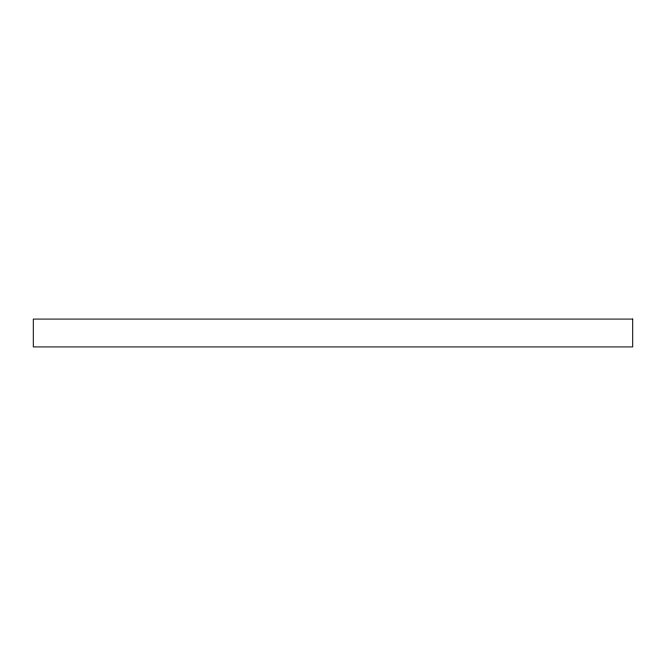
<?xml version="1.0" encoding="UTF-8"?>
<svg xmlns="http://www.w3.org/2000/svg" width="666" height="666" viewBox="0 0 666 666"><rect width="100%" height="100%" fill="white"/><g stroke="black" fill="none" stroke-linecap="round" stroke-linejoin="round"><path stroke-width="1" d="M632.7 319.081L33.3 319.081L33.3 346.919L632.7 346.919L632.7 319.081"/></g></svg>
